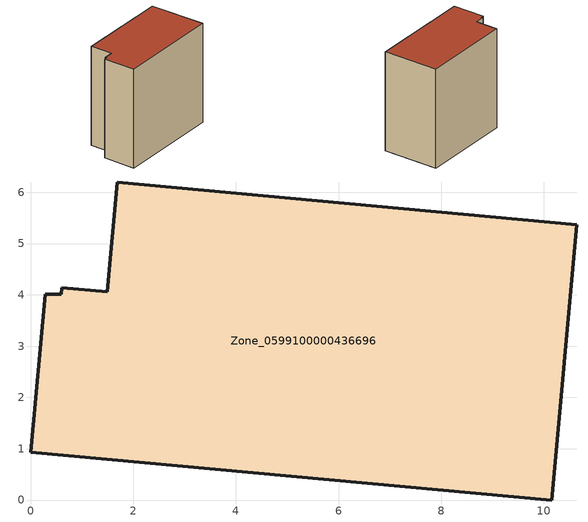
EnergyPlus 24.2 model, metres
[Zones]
Zone_0599100000436696
 floor ground (C_G): 10.16,0 0,0.93 0.28,4.01 0.59,4.01 0.61,4.13 1.49,4.06 1.68,6.2 10.64,5.36 z0
 wall outside (C_F): 0,0.93 10.16,0 10.64,5.36 1.68,6.2 1.49,4.06 0.61,4.13 0.59,4.01 0.28,4.01 0,0.93 z0:9.76
 roof outside (C_R): 0.61,4.13 0.59,4.01 0.28,4.01 0,0.93 10.16,0 10.64,5.36 1.68,6.2 1.49,4.06 z9.76
[BUILDING]
Pand.0599100000436696: North Axis=0; Terrain=City; Loads Convergence Tolerance Value=0.04; Temperature Convergence Tolerance Value=0.4; Solar Distribution=FullExterior; Maximum Number of Warmup Days=25; Minimum Number of Warmup Days=1
[Site:Location]
Rotterdam.The.Hague.AP_ZH_NLD Design_Conditions: Latitude=51.96; Longitude=4.45; Time Zone=1; Elevation=-4.5
[SITE:GROUNDTEMPERATURE:BUILDINGSURFACE]
18, 18, 18, 18, 18, 18, 18, 18, 18, 18, 18, 18
[MATERIAL] Thermal Absorptance=0.9; Solar Absorptance=0.7; Visible Absorptance=0.7
Name | Roughness | Thickness | Conductivity | Density | Specific Heat
G.TI.2006-2014 | MediumSmooth | 0.15 | 0.06 | 540 | 1210
F.TI.2006-2014 | Rough | 0.3 | 0.12 | 1920 | 840
R.TI.2006-2014 | MediumRough | 0.2 | 0.08 | 1500 | 1000
[CONSTRUCTION]
C_G: G.TI.2006-2014
C_F: F.TI.2006-2014
C_R: R.TI.2006-2014
[ZONE]
Zone_0599100000436696: Type=1; Multiplier=1; Ceiling Height=Autocalculate; Volume=Autocalculate; Floor Area=autocalculate; Part of Total Floor Area=Yes
[ZONEINFILTRATION:DESIGNFLOWRATE]
Infil_Zone_0599100000436696: Zone or ZoneList or Space or SpaceList=Zone_0599100000436696; Schedule=AlwaysOn; Design Flow Rate Calculation Method=Flow/Area; Flow Rate per Floor Area=0.0015; Constant Term Coefficient=1; Temperature Term Coefficient=0; Velocity Term Coefficient=0; Velocity Squared Term Coefficient=0
[HVACTEMPLATE:ZONE:IDEALLOADSAIRSYSTEM]
Zone_0599100000436696: Maximum Heating Supply Air Temperature=50; Minimum Cooling Supply Air Temperature=13; Maximum Heating Supply Air Humidity Ratio=0.0156; Minimum Cooling Supply Air Humidity Ratio=0.0077; Heating Limit=NoLimit; Cooling Limit=NoLimit; Dehumidification Control Type=ConstantSensibleHeatRatio; Cooling Sensible Heat Ratio=0.7; Dehumidification Setpoint=60; Humidification Control Type=None; Humidification Setpoint=30; Outdoor Air Method=None; Outdoor Air Flow Rate per Person=0.00944; Outdoor Air Flow Rate per Zone Floor Area=0; Outdoor Air Flow Rate per Zone=0; Demand Controlled Ventilation Type=None; Outdoor Air Economizer Type=NoEconomizer; Heat Recovery Type=None; Sensible Heat Recovery Effectiveness=0.7; Latent Heat Recovery Effectiveness=0.65
[ZONECONTROL:THERMOSTAT]
ThermostatControl_Zone_0599100000436696: Zone or ZoneList=Zone_0599100000436696; Control Type Schedule=DualSetpointControlType; Control 1=Thermostat_Zone_0599100000436696; Temperature Difference Between Cutout And Setpoint=0
[THERMOSTATSETPOINT:DUALSETPOINT]
Thermostat_Zone_0599100000436696: Heating Setpoint Temperature Schedule=HeatingSetpoint_Zone_0599100000436696; Cooling Setpoint Temperature Schedule=CoolingSetpoint_Zone_0599100000436696
[SCHEDULE:COMPACT]
HeatingSetpoint_Zone_0599100000436696: Through: 12/31, For: AllDays, Until: 24:00, 21
CoolingSetpoint_Zone_0599100000436696: Through: 12/31, For: AllDays, Until: 24:00, 24
DualSetpointControlType: Through: 12/31, For: AllDays, Until: 24:00, 4
AlwaysOn: Through: 12/31, For: AllDays, Until: 24:00, 1
